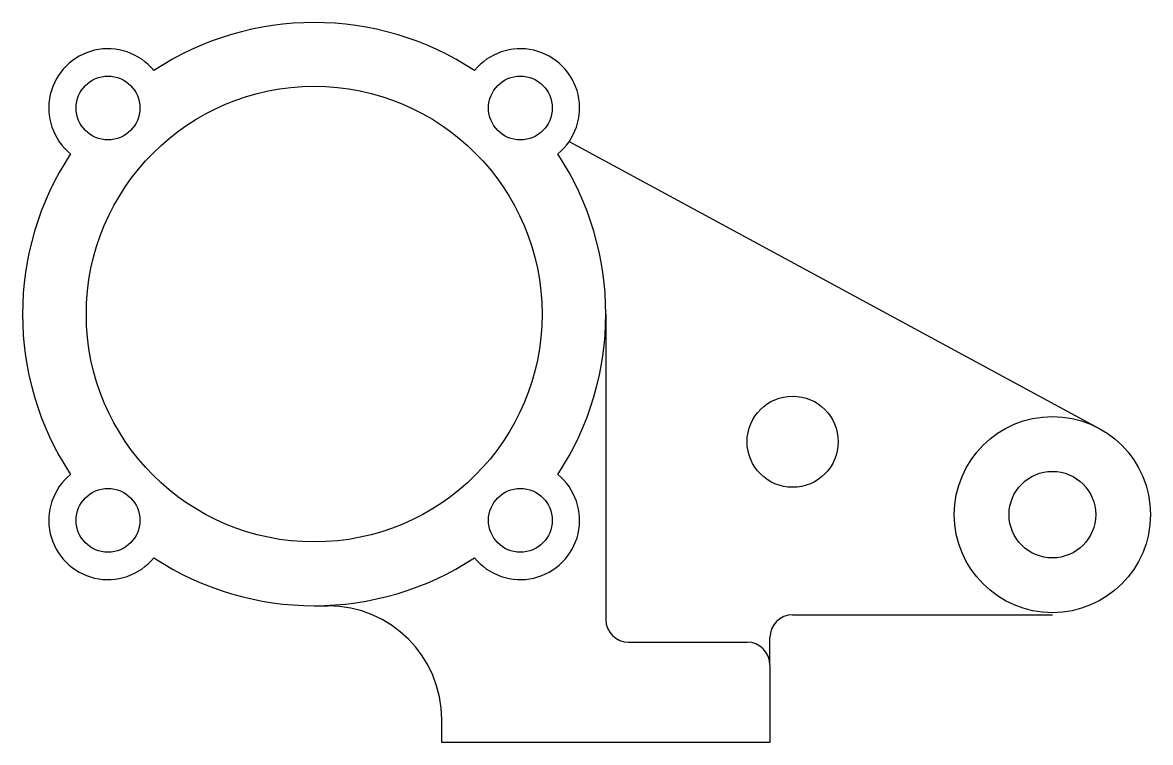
# Model space of a CAD drawing. Header units: millimetres. Extents: x 3814 to 4062, y 2054 to 2212.
import ezdxf

# ---------------------------------------------------------------- set-up
doc = ezdxf.new("R2010")
doc.units = ezdxf.units.MM

msp = doc.modelspace()

# ---------------------------------------------------------------- linework, layer by layer
for p, q in [((3934.05, 2185.81), (4050.32, 2122.82)), ((3942.07, 2147.9), (3942.07, 2080.9)), ((3878.07, 2083.9), (3881.07, 2083.9)), ((3983.07, 2081.9), (4040.07, 2081.9)), ((3978.07, 2070.9), (3978.07, 2076.9)), ((3947.07, 2075.9), (3973.07, 2075.9)), ((3978.07, 2070.9), (3978.07, 2053.9)), ((3906.07, 2053.9), (3906.07, 2058.9)), ((3978.07, 2053.9), (3906.07, 2053.9))]:
    msp.add_line(p, q)
for centre, radius in [((3832.81, 2193.15), 7), ((3923.32, 2193.15), 7), ((3878.07, 2147.9), 50), ((3983.07, 2119.9), 10), ((4040.07, 2103.9), 21.52), ((4040.07, 2103.9), 9.5), ((3832.81, 2102.64), 7), ((3923.32, 2102.64), 7)]:
    msp.add_circle(centre, radius)
for centre, radius, start, end in [((3878.07, 2147.9), 64, 56.6583, 123.3417), ((3832.81, 2193.15), 13, 39.1708, 230.8292), ((3923.32, 2193.15), 13, 309.1708, 140.8292), ((3878.07, 2147.9), 64, 146.6583, 213.3417), ((3878.07, 2147.9), 64, 326.6583, 33.3417), ((3832.81, 2102.64), 13, 129.1708, 320.8292), ((3923.32, 2102.64), 13, 219.1708, 50.8292), ((3878.07, 2147.9), 64, 236.6583, 303.3417), ((3881.07, 2058.9), 25, 0, 90), ((3983.07, 2076.9), 5, 90, 180), ((3947.07, 2080.9), 5, 180, 270), ((3973.07, 2070.9), 5, 0, 90)]:
    msp.add_arc(centre, radius, start, end)

doc.saveas('drawing.dxf')
